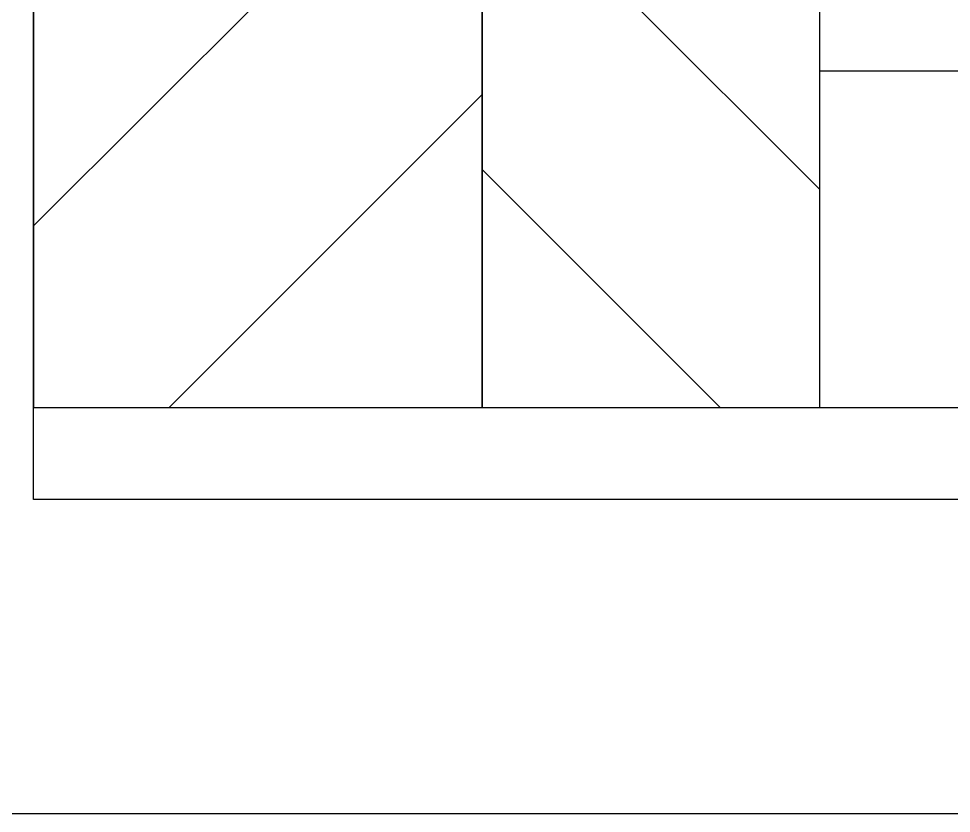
# Model space of a CAD drawing. Extents: x -26 to 91, y -47 to 75.
# Drawn here: x 38.64 to 39.16, y 51.663 to 52.106 of the extents above; entities that cross this region are included whole.
import ezdxf

# ---------------------------------------------------------------- set-up
doc = ezdxf.new("R2010")
doc.units = 0
doc.header["$MEASUREMENT"] = 0
doc.layers.get('0').update_dxf_attribs({"linetype": 'CONTINUOUS'})
for name, color, linetype in [('FRAME', 1, 'CONTINUOUS'), ('GLASS', 7, 'CONTINUOUS'), ('SETTING BLOCKS', 7, 'CONTINUOUS'), ('TEXT', 7, 'CONTINUOUS')]:
    doc.layers.add(name, color=color, linetype=linetype)

# ---------------------------------------------------------------- blocks, each defined once
blk = doc.blocks.new('3805 BLOCK FRAME')
blk.add_lwpolyline([(-0.8055, 1.454, -0.414214), (-0.7435, 1.392), (-0.7435, 1.111, 0.414214), (-0.7125, 1.08), (-0.64116, 1.08, 0.5024), (-0.61147, 1.11991, -0.280293), (-0.57396, 1.26375, -0.498955), (-0.52503, 1.25603), (-0.52503, 1.25603, -0.334263), (-0.53084, 1.2192, 2.470836), (-0.41816, 1.2192, -0.334263), (-0.42397, 1.25603, -0.498955), (-0.37504, 1.26375, -0.280293), (-0.33753, 1.11991, 0.5024), (-0.30784, 1.08), (-0.0185, 1.08, 0.414214), (0.0125, 1.111), (0.0125, 1.361, 0.414214), (-0.0185, 1.392), (-0.1315, 1.392, -0.414214), (-0.1625, 1.423, -0.414214), (-0.1315, 1.454), (0.0875, 1.454), (0.0875, 0.031, -0.414214)], format="xyb")
blk.add_lwpolyline([(-0.0875, 0.309), (-0.0875, 1), (-0.9905, 1)])
blk = doc.blocks.new('A$C3BF656AD')
at = {"layer": 'SETTING BLOCKS'}
h = blk.add_hatch(dxfattribs=at)
h.set_pattern_fill('ANSI31', color=256, scale=0.25, angle=90, style=0)
h.set_pattern_definition([(135, (0.820812, -8.054306), (-0.02209709, -0.02209709), [])])
h.paths.add_polyline_path([(0, 0.0625), (0.25, 0.0625), (0.25, 0.1095), (0, 0.1095)])
h = blk.add_hatch(dxfattribs=at)
h.set_pattern_fill('ANSI31', color=256, scale=0.25, style=0)
h.set_pattern_definition([(45, (-2.098375, -8.085556), (-0.02209709, 0.02209709), [])])
h.paths.add_polyline_path([(0, 0), (0.25, 0), (0.25, 0.0625), (0, 0.0625)])
for points in [[(0, 0.0625), (0, 0.1095), (0.25, 0.1095), (0.25, 0.0625)], [(0, 0), (0, 0.0625), (0.25, 0.0625), (0.25, 0)]]:
    blk.add_lwpolyline(points, close=True, dxfattribs=at)

msp = doc.modelspace()

# ---------------------------------------------------------------- linework, layer by layer
at = {"layer": 'GLASS'}
for p, q in [((39.08649, 51.88959), (39.08649, 52.88959)), ((39.08649, 52.07709), (40.87082, 52.07709)), ((39.08649, 51.88959), (40.87082, 51.88959))]:
    msp.add_line(p, q, dxfattribs=at)

# ---------------------------------------------------------------- block references
at = {"layer": 'FRAME', "xscale": -1, "rotation": 90}
msp.add_blockref('3805 BLOCK FRAME', (39.64849, 51.75082), dxfattribs=at)
at = {"layer": 'TEXT', "xscale": -4, "yscale": 4, "zscale": 4, "rotation": 270}
msp.add_blockref('A$C3BF656AD', (38.64849, 51.88959), dxfattribs=at)

doc.saveas('drawing.dxf')
